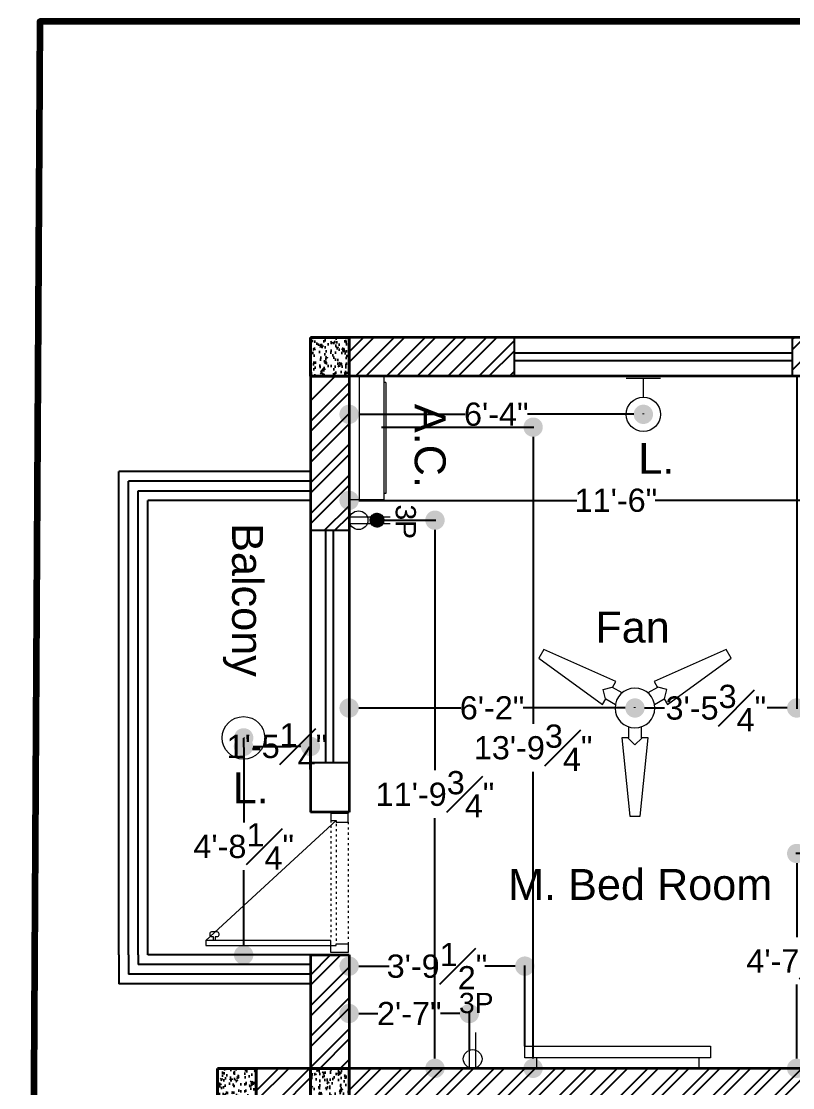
# Model space of a CAD drawing. Header units: inches. Extents: x 4161 to 8381, y 472 to 1500.
# Drawn here: x 7683.2 to 7882.6, y 1224.2 to 1500 of the extents above; entities that cross this region are included whole.
import ezdxf

# ---------------------------------------------------------------- set-up
doc = ezdxf.new("R2010")
doc.units = ezdxf.units.IN
doc.header["$MEASUREMENT"] = 0
doc.linetypes.add('ACAD_ISO03W100', pattern=[30, 12, -18])
doc.layers.get('0').update_dxf_attribs({"lineweight": 35})
for name, color, linetype, lineweight in [('0.Columns', 1, 'Continuous', 35), ('1.Wall', 7, 'Continuous', 35), ('Box', 7, 'Continuous', 15), ('Doors & Furni', 20, 'Continuous', 5), ('E_Elements', 7, 'Continuous', 15), ('E_FITTINGS', 7, 'Continuous', 15)]:
    doc.layers.add(name, color=color, linetype=linetype, lineweight=lineweight)
for name, color, linetype in [('3.Windows', 130, 'Continuous'), ('4.Hatch', 14, 'Continuous'), ('5.Texts', 50, 'Continuous'), ('7.Dimention', 8, 'Continuous'), ('8.Balcony', 90, 'Continuous'), ('Electrical Components', 170, 'Continuous'), ('rod', 252, 'Continuous'), ('wood', 20, 'Continuous')]:
    doc.layers.add(name, color=color, linetype=linetype)
doc.styles.get("Standard").update_dxf_attribs({"font": 'arial.ttf'})
doc.dimstyles.get("Standard").update_dxf_attribs({"dimtxt": 6, "dimasz": 5, "dimexe": 0.18, "dimexo": 0.0625, "dimgap": 0.09, "dimtad": 0, "dimtih": 1, "dimtoh": 1, "dimzin": 0, "dimdsep": 46, "dimlunit": 4, "dimtxsty": 'Standard', "dimblk": 'DOT', "dimcen": 0.09, "dimadec": 0, "dimazin": 0, "dimtfac": 1, "dimtofl": 0, "dimtmove": 0, "dimatfit": 3, "dimfxl": 1, "dimfrac": 1, "dimtolj": 1, "dimtzin": 0, "dimarcsym": 0})

# ---------------------------------------------------------------- blocks, each defined once
blk = doc.blocks.new('window6')
at = {"layer": '3.Windows', "color": 141, "true_color": 0xadddf7}
for p, q in [((4180.67, 1736.78), (4108.67, 1736.78)), ((4180.67, 1734.78), (4108.67, 1734.78))]:
    blk.add_line(p, q, dxfattribs=at)
at = {"layer": '3.Windows'}
blk.add_lwpolyline([(4180.67, 1740.78), (4108.67, 1740.78), (4108.67, 1730.78), (4180.67, 1730.78)], close=True, dxfattribs=at)
blk = doc.blocks.new('Dd2')
at = {"layer": 'rod', "lineweight": 13}
blk.add_lwpolyline([(-36.5, 41), (-2, 3.5)], dxfattribs=at)
blk.add_lwpolyline([(-36.5, 38.75), (-35.5, 38.75), (-35.5, 39.25, -0.414214), (-35, 39.75), (-34.5, 39.75, -0.414214), (-34, 39.25), (-34, 37.75, -0.414214), (-34.5, 37.25), (-35, 37.25, -0.414214), (-35.5, 37.75), (-35.5, 38.25), (-36.5, 38.25)], format="xyb", dxfattribs=at)
at = {"layer": 'rod', "linetype": 'ACAD_ISO03W100', "lineweight": 13, "ltscale": 0.05}
for points in [[(-3, 3.5), (-37.5, 3.5)], [(-2, 5), (-36.5, 5)], [(-2.5, 0), (-37.5, 0)]]:
    blk.add_lwpolyline(points, dxfattribs=at)
at = {"layer": 'wood', "lineweight": 13}
for points in [[(-36.5, 41), (-38, 41), (-38, 5), (-36.5, 5)], [(-40, 0), (-40, 5), (-38, 5), (-38, 3.5), (-37.5, 3.5), (-37.5, 0)], [(0, 0), (0, 5), (-2, 5), (-2, 3.5), (-2.5, 3.5), (-2.5, 0)]]:
    blk.add_lwpolyline(points, close=True, dxfattribs=at)
blk = doc.blocks.new('Hatch')
at = {"layer": '4.Hatch', "color": 244, "linetype": 'Continuous', "true_color": 0x991b1e}
for p, q in [((3054.72, 1312.58), (3058.45, 1316.31)), ((3054.72, 1309.93), (3061.1, 1316.31)), ((3056.4, 1306.31), (3066.4, 1316.31)), ((3059.05, 1306.31), (3069.05, 1316.31)), ((3064.36, 1306.31), (3074.36, 1316.31)), ((3067.01, 1306.31), (3077.01, 1316.31)), ((3072.31, 1306.31), (3082.31, 1316.31)), ((3074.96, 1306.31), (3084.96, 1316.31)), ((3080.27, 1306.31), (3090.27, 1316.31)), ((3082.92, 1306.31), (3092.92, 1316.31)), ((3088.22, 1306.31), (3097.38, 1315.47)), ((3090.87, 1306.31), (3097.38, 1312.82)), ((3096.18, 1306.31), (3097.38, 1307.52)), ((3044.72, 1299.93), (3051.1, 1306.31)), ((3044.72, 1294.63), (3054.72, 1304.63)), ((3044.72, 1291.98), (3054.72, 1301.98)), ((3044.72, 1286.67), (3054.72, 1296.67)), ((3044.72, 1284.02), (3054.72, 1294.02)), ((3044.72, 1278.72), (3054.72, 1288.72)), ((3044.72, 1276.07), (3054.72, 1286.07)), ((3044.72, 1270.76), (3054.72, 1280.76)), ((3044.72, 1268.11), (3054.72, 1278.11)), ((3048.3, 1266.39), (3054.72, 1272.81)), ((3050.95, 1266.39), (3054.72, 1270.16)), ((3044.72, 1151.44), (3049.92, 1156.64)), ((3044.72, 1148.79), (3052.57, 1156.64)), ((3044.72, 1143.48), (3054.72, 1153.48)), ((3044.72, 1140.83), (3054.72, 1150.83)), ((3044.72, 1135.53), (3054.72, 1145.53)), ((3044.72, 1132.88), (3054.72, 1142.88)), ((3044.72, 1127.57), (3054.72, 1137.57)), ((3047.11, 1127.31), (3054.72, 1134.92)), ((3052.41, 1127.31), (3054.72, 1129.62)), ((3030.72, 1121.53), (3036.5, 1127.31)), ((3030.72, 1118.88), (3039.15, 1127.31)), ((3034.46, 1117.31), (3044.46, 1127.31)), ((3054.72, 1121.66), (3060.37, 1127.31)), ((3054.72, 1119.01), (3063.02, 1127.31)), ((3058.32, 1117.31), (3068.32, 1127.31)), ((3060.97, 1117.31), (3070.97, 1127.31)), ((3066.28, 1117.31), (3076.28, 1127.31)), ((3068.93, 1117.31), (3078.93, 1127.31)), ((3074.23, 1117.31), (3084.23, 1127.31)), ((3076.88, 1117.31), (3086.88, 1127.31)), ((3082.19, 1117.31), (3092.19, 1127.31)), ((3084.84, 1117.31), (3094.84, 1127.31)), ((3090.14, 1117.31), (3100.14, 1127.31)), ((3092.79, 1117.31), (3102.79, 1127.31)), ((3098.1, 1117.31), (3108.1, 1127.31)), ((3100.75, 1117.31), (3110.75, 1127.31)), ((3106.05, 1117.31), (3116.05, 1127.31)), ((3108.7, 1117.31), (3118.7, 1127.31)), ((3114.01, 1117.31), (3124.01, 1127.31)), ((3116.66, 1117.31), (3126.66, 1127.31)), ((3121.96, 1117.31), (3131.96, 1127.31)), ((3124.61, 1117.31), (3134.61, 1127.31)), ((3129.92, 1117.31), (3139.92, 1127.31)), ((3132.57, 1117.31), (3142.57, 1127.31)), ((3137.87, 1117.31), (3147.87, 1127.31)), ((3140.52, 1117.31), (3150.52, 1127.31)), ((3145.83, 1117.31), (3155.83, 1127.31)), ((3148.48, 1117.31), (3158.48, 1127.31)), ((3153.78, 1117.31), (3163.78, 1127.31)), ((3156.43, 1117.31), (3166.43, 1127.31)), ((3161.74, 1117.31), (3171.74, 1127.31)), ((3164.39, 1117.31), (3174.39, 1127.31)), ((3169.69, 1117.31), (3179.69, 1127.31)), ((3172.34, 1117.31), (3182.34, 1127.31)), ((3177.65, 1117.31), (3187.65, 1127.31)), ((3180.3, 1117.31), (3190.3, 1127.31)), ((3185.6, 1117.31), (3195.6, 1127.31)), ((3188.25, 1117.31), (3198.25, 1127.31)), ((3193.56, 1117.31), (3203.56, 1127.31)), ((3196.21, 1117.31), (3205.72, 1126.82)), ((3037.11, 1117.31), (3044.72, 1124.92)), ((3201.51, 1117.31), (3205.72, 1121.52)), ((3042.41, 1117.31), (3044.72, 1119.62)), ((3204.16, 1117.31), (3205.72, 1118.87)), ((3209.72, 1114.91), (3212.12, 1117.31)), ((3209.72, 1109.61), (3215.72, 1115.61)), ((3209.72, 1106.96), (3215.72, 1112.96)), ((3209.72, 1101.66), (3215.72, 1107.66)), ((3209.72, 1099), (3215.72, 1105)), ((3209.72, 1093.7), (3215.72, 1099.7)), ((3209.72, 1091.05), (3215.72, 1097.05)), ((3213.79, 1089.81), (3215.72, 1091.75))]:
    blk.add_line(p, q, dxfattribs=at)
blk = doc.blocks.new('AC')
at = {"layer": 'E_Elements'}
for p, q in [((5828.29, 1009.63), (5856.95, 1009.63)), ((5828.29, 1009.63), (5828.29, 1009.16)), ((5856.95, 1009.63), (5856.95, 1009.16)), ((5826.63, 1009.16), (5858.63, 1009.16)), ((5826.63, 1000.16), (5826.63, 1009.16)), ((5858.63, 1009.16), (5858.63, 1009.16)), ((5858.63, 1009.16), (5858.63, 1000.16)), ((5826.63, 1002.72), (5858.63, 1002.72)), ((5858.63, 1000.16), (5826.63, 1000.16))]:
    blk.add_line(p, q, dxfattribs=at)
blk = doc.blocks.new('FAN')
at = {"layer": 'E_Elements'}
for p, q in [((-23.57, 15.12), (-24.88, 12.85)), ((-4.97, 6.83), (-23.57, 15.12)), ((23.57, 15.12), (4.97, 6.83)), ((24.88, 12.85), (23.57, 15.12)), ((-24.88, 12.85), (-8.39, 0.89)), ((8.39, 0.89), (24.88, 12.85)), ((-5.82, 5.34), (-4.97, 6.83)), ((4.97, 6.83), (5.82, 5.34)), ((-8.26, 4.77), (-5.89, 5.4)), ((-7.62, 2.4), (-8.26, 4.77)), ((-3.34, 3.91), (-5.82, 5.34)), ((5.82, 5.34), (3.34, 3.91)), ((8.26, 4.77), (5.89, 5.4)), ((7.62, 2.4), (8.26, 4.77)), ((-8.39, 0.89), (-7.54, 2.37)), ((-7.54, 2.37), (-5.06, 0.94)), ((5.06, 0.94), (7.54, 2.37)), ((7.54, 2.37), (8.39, 0.89)), ((-1.71, -4.85), (-1.71, -7.71)), ((1.71, -7.71), (1.71, -4.85)), ((-3.43, -7.71), (-1.31, -27.97)), ((-1.71, -7.71), (-3.43, -7.71)), ((-1.73, -7.8), (0, -9.53)), ((0, -9.53), (1.73, -7.8)), ((1.31, -27.97), (3.43, -7.71)), ((3.43, -7.71), (1.71, -7.71)), ((-1.31, -27.97), (1.31, -27.97))]:
    blk.add_line(p, q, dxfattribs=at)
for start, end in [(360, 180), (180, 0)]:
    blk.add_arc((0, 0), 5.14, start, end, dxfattribs=at)
blk = doc.blocks.new('O')
at = {"layer": 'E_Elements', "ltscale": 4}
for p, q in [((9523.61, 2111.57), (9520.91, 2111.57)), ((9523.61, 2069.68), (9520.91, 2069.68))]:
    blk.add_line(p, q, dxfattribs=at)
at = {"layer": 'E_Elements', "ltscale": 0.01}
blk.add_lwpolyline([(9526.61, 2066.63), (9526.61, 2114.63), (9523.61, 2114.63), (9523.61, 2066.63)], close=True, dxfattribs=at)
blk = doc.blocks.new('A$C482B25E6')
at = {"layer": 'E_FITTINGS'}
for p, q in [((0, 0), (0, 7.1)), ((3.9, 3.55), (0, 3.55))]:
    blk.add_line(p, q, dxfattribs=at)
blk.add_circle((7.45, 3.55), 3.55, dxfattribs=at)
blk = doc.blocks.new('Column2.0')
at = {"layer": '0.Columns', "true_color": 0x991b1e}
h = blk.add_hatch(dxfattribs=at)
h.set_pattern_fill('AR-CONC', color=244, scale=0.54)
h.set_pattern_definition([(50, (868.9964, 332.3348), (3.873205, -0.3388615), [0.405, -4.455]), (355, (868.9964, 332.335), (-0.7492572, 4.0618375), [0.324, -3.564]), (100.45144, (869.319, 332.3066), (3.1239478, 3.722976), [0.344197, -3.7861674]), (46.1842, (868.9964, 333.415), (5.763103, -0.893804), [0.6075, -6.6825]), (96.63564, (869.4767, 333.3403), (5.0471745, 5.2602404), [0.516296, -5.679254]), (351.18416, (868.9964, 333.415), (5.0471745, 5.26024), [0.486, -5.346]), (21, (869.5364, 333.1448), (3.223298, -2.174142), [0.405, -4.455]), (326, (869.5364, 333.145), (1.3139028, 3.9158102), [0.324, -3.564]), (71.45144, (869.805, 332.9636), (4.537201, 1.7416682), [0.344197, -3.7861674]), (37.5, (868.9964, 332.3348), (0.0656632, 1.7976268), [0, -3.5208, 0, -3.618, 0, -3.5775]), (7.5, (868.9964, 332.3348), (1.4205755, 2.1298232), [0, -2.0628, 0, -3.4398, 0, -1.3635]), (327.5, (867.7922, 332.3348), (2.88264116, -0.1217963), [0, -1.35, 0, -4.212, 0, -5.589]), (317.5, (867.2522, 332.3348), (3.1492053, 0.5405669), [0, -1.755, 0, -2.7972, 0, -3.969])])
h.paths.add_polyline_path([(4674.88, 1327.63), (4674.88, 1337.63), (4664.88, 1337.63), (4664.88, 1327.63)])
at = {"layer": '0.Columns', "linetype": 'ACAD_ISO03W100', "lineweight": 40}
for p, q in [((4674.88, 1337.63), (4664.88, 1337.63)), ((4664.88, 1337.63), (4664.88, 1327.63)), ((4674.88, 1327.63), (4674.88, 1337.63)), ((4664.88, 1327.63), (4674.88, 1327.63))]:
    blk.add_line(p, q, dxfattribs=at)
blk = doc.blocks.new('1111111111111111')
at = {"layer": 'E_FITTINGS', "ltscale": 3}
for p, q in [((8001.12, 2853.82), (8010.23, 2853.82)), ((8001.12, 2852.1), (8010.23, 2852.1))]:
    blk.add_line(p, q, dxfattribs=at)
blk.add_circle((8003.38, 2852.96), 2.42, dxfattribs=at)
blk = doc.blocks.new('11111111111111111111')
at = {"layer": 'E_FITTINGS', "ltscale": 0.01}
for p, q in [((8001.12, 2842.19), (8011.51, 2842.19)), ((8001.12, 2840.46), (8011.51, 2840.46))]:
    blk.add_line(p, q, dxfattribs=at)
at = {"layer": 'E_FITTINGS'}
for p, q in [((8006.34, 2841.22), (8007.31, 2842.19)), ((8006.34, 2841.33), (8007.2, 2842.19)), ((8006.35, 2841.12), (8007.42, 2842.19)), ((8006.35, 2841.44), (8007.09, 2842.19)), ((8006.36, 2841.56), (8006.98, 2842.19)), ((8006.37, 2841.02), (8007.53, 2842.19)), ((8006.38, 2840.93), (8007.64, 2842.19)), ((8006.38, 2841.7), (8006.87, 2842.19)), ((8006.41, 2840.84), (8007.75, 2842.19)), ((8006.42, 2841.85), (8006.76, 2842.19)), ((8006.43, 2840.76), (8007.86, 2842.19)), ((8006.46, 2840.67), (8007.97, 2842.19)), ((8006.48, 2842.02), (8006.65, 2842.19)), ((8006.49, 2840.6), (8008.08, 2842.19)), ((8006.53, 2840.52), (8008.19, 2842.19)), ((8006.58, 2840.46), (8008.3, 2842.19)), ((8006.6, 2842.25), (8007.21, 2842.86)), ((8006.65, 2842.19), (8007.44, 2842.98)), ((8006.69, 2840.46), (8008.42, 2842.19)), ((8006.76, 2842.19), (8007.61, 2843.04)), ((8006.8, 2840.46), (8008.53, 2842.19)), ((8006.87, 2842.19), (8007.76, 2843.08)), ((8006.91, 2840.46), (8008.64, 2842.19)), ((8006.98, 2842.19), (8007.9, 2843.1)), ((8007.02, 2840.46), (8008.75, 2842.19)), ((8007.09, 2842.19), (8008.02, 2843.11)), ((8007.13, 2840.46), (8008.86, 2842.19)), ((8007.2, 2842.19), (8008.13, 2843.12)), ((8007.24, 2840.46), (8008.97, 2842.19)), ((8007.31, 2842.19), (8008.24, 2843.12)), ((8007.35, 2840.46), (8009.08, 2842.19)), ((8007.42, 2842.19), (8008.34, 2843.11)), ((8007.46, 2840.46), (8009.19, 2842.19)), ((8007.53, 2842.19), (8008.44, 2843.09)), ((8007.57, 2840.46), (8009.3, 2842.19)), ((8007.64, 2842.19), (8008.53, 2843.07)), ((8007.68, 2840.46), (8009.41, 2842.19)), ((8007.75, 2842.19), (8008.62, 2843.05)), ((8007.79, 2840.46), (8009.52, 2842.19)), ((8007.86, 2842.19), (8008.7, 2843.03)), ((8007.9, 2840.46), (8009.63, 2842.19)), ((8007.97, 2842.19), (8008.79, 2843)), ((8008.01, 2840.46), (8009.72, 2842.17)), ((8008.08, 2842.19), (8008.86, 2842.97)), ((8008.12, 2840.46), (8009.76, 2842.09)), ((8008.19, 2842.19), (8008.94, 2842.93)), ((8008.23, 2840.46), (8009.79, 2842.02)), ((8008.3, 2842.19), (8009.01, 2842.89)), ((8008.34, 2840.46), (8009.83, 2841.94)), ((8008.42, 2842.19), (8009.08, 2842.85)), ((8008.46, 2840.46), (8009.85, 2841.86)), ((8008.53, 2842.19), (8009.15, 2842.81)), ((8008.57, 2840.46), (8009.88, 2841.77)), ((8008.64, 2842.19), (8009.21, 2842.76)), ((8008.68, 2840.46), (8009.9, 2841.68)), ((8008.75, 2842.19), (8009.27, 2842.71)), ((8008.79, 2840.46), (8009.92, 2841.59)), ((8008.86, 2842.19), (8009.33, 2842.66)), ((8008.9, 2840.46), (8009.93, 2841.49)), ((8008.97, 2842.19), (8009.39, 2842.61)), ((8009.01, 2840.46), (8009.93, 2841.38)), ((8009.08, 2842.19), (8009.45, 2842.55)), ((8009.12, 2840.46), (8009.93, 2841.27)), ((8009.19, 2842.19), (8009.5, 2842.5)), ((8009.23, 2840.46), (8009.93, 2841.16)), ((8009.3, 2842.19), (8009.55, 2842.43)), ((8009.34, 2840.46), (8009.91, 2841.03)), ((8009.41, 2842.19), (8009.6, 2842.37)), ((8009.45, 2840.46), (8009.88, 2840.89)), ((8009.52, 2842.19), (8009.64, 2842.31)), ((8009.56, 2840.46), (8009.84, 2840.73)), ((8009.63, 2842.19), (8009.68, 2842.24)), ((8006.57, 2840.45), (8006.58, 2840.46)), ((8006.61, 2840.38), (8006.69, 2840.46)), ((8006.65, 2840.31), (8006.8, 2840.46)), ((8006.7, 2840.25), (8006.91, 2840.46)), ((8006.75, 2840.19), (8007.02, 2840.46)), ((8006.8, 2840.13), (8007.13, 2840.46)), ((8006.85, 2840.07), (8007.24, 2840.46)), ((8006.91, 2840.01), (8007.35, 2840.46)), ((8006.96, 2839.96), (8007.46, 2840.46)), ((8007.02, 2839.91), (8007.57, 2840.46)), ((8007.09, 2839.86), (8007.68, 2840.46)), ((8007.15, 2839.82), (8007.79, 2840.46)), ((8007.22, 2839.78), (8007.9, 2840.46)), ((8007.29, 2839.74), (8008.01, 2840.46)), ((8007.37, 2839.7), (8008.12, 2840.46)), ((8007.44, 2839.67), (8008.23, 2840.46)), ((8007.52, 2839.63), (8008.34, 2840.46)), ((8007.6, 2839.61), (8008.46, 2840.46)), ((8007.69, 2839.58), (8008.57, 2840.46)), ((8007.78, 2839.56), (8008.68, 2840.46)), ((8007.87, 2839.54), (8008.79, 2840.46)), ((8007.97, 2839.53), (8008.9, 2840.46)), ((8008.08, 2839.53), (8009.01, 2840.46)), ((8008.19, 2839.53), (8009.12, 2840.46)), ((8008.3, 2839.53), (8009.23, 2840.46)), ((8008.43, 2839.55), (8009.34, 2840.46)), ((8008.57, 2839.58), (8009.45, 2840.46)), ((8008.73, 2839.62), (8009.56, 2840.46)), ((8008.91, 2839.7), (8009.67, 2840.46)), ((8009.18, 2839.86), (8009.6, 2840.28)), ((8009.67, 2840.46), (8009.76, 2840.55))]:
    blk.add_line(p, q, dxfattribs=at)
at = {"layer": 'E_FITTINGS', "ltscale": 0.01}
blk.add_circle((8003.38, 2841.32), 2.42, dxfattribs=at)
at = {"layer": 'E_FITTINGS'}
blk.add_circle((8008.14, 2841.32), 1.8, dxfattribs=at)
blk = doc.blocks.new('_Dot')
at = {"color": 0, "linetype": 'ByBlock', "lineweight": -2}
blk.add_line((-0.5, 0), (-1, 0), dxfattribs=at)
at = {"color": 0, "linetype": 'ByBlock', "lineweight": 60, "const_width": 0.5}
blk.add_lwpolyline([(-0.25, 0, 1), (0.25, 0, 1)], format="xyb", close=True, dxfattribs=at)
blk = doc.blocks.new('*D203')
at = {"layer": '7.Dimention', "color": 0, "lineweight": -2, "transparency": 16777216}
for p, q in [((7767.97, 1239.51), (7767.97, 1243.54)), ((7772.97, 1243.36), (7775.39, 1243.36)), ((7794.05, 1243.36), (7791.62, 1243.36)), ((7799.05, 1233.93), (7799.05, 1243.54))]:
    blk.add_line(p, q, dxfattribs=at)
at = {"layer": 'Defpoints', "color": 0, "transparency": 16777216}
for p in [(7799.05, 1243.36), (7767.97, 1239.45), (7799.05, 1233.87)]:
    blk.add_point(p, dxfattribs=at)
at = {"layer": '7.Dimention', "color": 0, "lineweight": -2, "transparency": 16777216, "xscale": 5, "yscale": 5, "zscale": 5, "rotation": 180}
blk.add_blockref('_Dot', (7767.97, 1243.36), dxfattribs=at)
at = {"layer": '7.Dimention', "color": 0, "lineweight": -2, "transparency": 16777216, "xscale": 5, "yscale": 5, "zscale": 5}
blk.add_blockref('_Dot', (7799.05, 1243.36), dxfattribs=at)
at = {"layer": '7.Dimention', "color": 0, "transparency": 16777216, "insert": (7783.51, 1243.36), "char_height": 6, "attachment_point": 5}
blk.add_mtext('\\A1;2\'-7"', dxfattribs=at)
blk = doc.blocks.new('*D204')
at = {"layer": '7.Dimention', "color": 0, "lineweight": -2, "transparency": 16777216}
for p, q in [((7767.97, 1236.86), (7767.97, 1255.8)), ((7772.97, 1255.62), (7778.33, 1255.62)), ((7808.4, 1255.62), (7803.04, 1255.62)), ((7813.4, 1234.95), (7813.4, 1255.8))]:
    blk.add_line(p, q, dxfattribs=at)
at = {"layer": 'Defpoints', "color": 0, "transparency": 16777216}
for p in [(7813.4, 1255.62), (7767.97, 1236.79), (7813.4, 1234.89)]:
    blk.add_point(p, dxfattribs=at)
at = {"layer": '7.Dimention', "color": 0, "lineweight": -2, "transparency": 16777216, "xscale": 5, "yscale": 5, "zscale": 5, "rotation": 180}
blk.add_blockref('_Dot', (7767.97, 1255.62), dxfattribs=at)
at = {"layer": '7.Dimention', "color": 0, "lineweight": -2, "transparency": 16777216, "xscale": 5, "yscale": 5, "zscale": 5}
blk.add_blockref('_Dot', (7813.4, 1255.62), dxfattribs=at)
at = {"layer": '7.Dimention', "color": 0, "transparency": 16777216, "insert": (7790.68, 1255.62), "char_height": 6, "attachment_point": 5}
blk.add_mtext('\\A1;3\'-9{\\H1x;\\S1#2;}"', dxfattribs=at)
blk = doc.blocks.new('*D205')
at = {"layer": '7.Dimention', "color": 0, "lineweight": -2, "transparency": 16777216}
for p, q in [((7883.68, 1408.12), (7883.68, 1322.2)), ((7841.87, 1322.44), (7841.87, 1322.56)), ((7846.87, 1322.38), (7849.47, 1322.38)), ((7878.68, 1322.38), (7876.08, 1322.38))]:
    blk.add_line(p, q, dxfattribs=at)
at = {"layer": 'Defpoints', "color": 0, "transparency": 16777216}
for p in [(7883.68, 1408.19), (7841.87, 1322.38), (7841.87, 1322.38)]:
    blk.add_point(p, dxfattribs=at)
at = {"layer": '7.Dimention', "color": 0, "lineweight": -2, "transparency": 16777216, "xscale": 5, "yscale": 5, "zscale": 5, "rotation": 180}
blk.add_blockref('_Dot', (7841.87, 1322.38), dxfattribs=at)
at = {"layer": '7.Dimention', "color": 0, "lineweight": -2, "transparency": 16777216, "xscale": 5, "yscale": 5, "zscale": 5}
blk.add_blockref('_Dot', (7883.68, 1322.38), dxfattribs=at)
at = {"layer": '7.Dimention', "color": 0, "transparency": 16777216, "insert": (7862.78, 1322.38), "char_height": 6, "attachment_point": 5}
blk.add_mtext('\\A1;3\'-5{\\H1x;\\S3#4;}"', dxfattribs=at)
blk = doc.blocks.new('*D206')
at = {"layer": '7.Dimention', "color": 0, "lineweight": -2, "transparency": 16777216}
for p, q in [((7767.97, 1308.33), (7767.97, 1322.56)), ((7772.97, 1322.38), (7796.84, 1322.38)), ((7836.87, 1322.38), (7813, 1322.38)), ((7841.87, 1322.44), (7841.87, 1322.56))]:
    blk.add_line(p, q, dxfattribs=at)
at = {"layer": 'Defpoints', "color": 0, "transparency": 16777216}
for p in [(7841.87, 1322.38), (7841.87, 1322.38), (7767.97, 1308.26)]:
    blk.add_point(p, dxfattribs=at)
at = {"layer": '7.Dimention', "color": 0, "lineweight": -2, "transparency": 16777216, "xscale": 5, "yscale": 5, "zscale": 5, "rotation": 180}
blk.add_blockref('_Dot', (7767.97, 1322.38), dxfattribs=at)
at = {"layer": '7.Dimention', "color": 0, "lineweight": -2, "transparency": 16777216, "xscale": 5, "yscale": 5, "zscale": 5}
blk.add_blockref('_Dot', (7841.87, 1322.38), dxfattribs=at)
at = {"layer": '7.Dimention', "color": 0, "transparency": 16777216, "insert": (7804.92, 1322.38), "char_height": 6, "attachment_point": 5}
blk.add_mtext('\\A1;6\'-2"', dxfattribs=at)
blk = doc.blocks.new('*D207')
at = {"layer": '7.Dimention', "color": 0, "lineweight": -2, "transparency": 16777216}
for p, q in [((7767.97, 1395.96), (7767.97, 1398.51)), ((7772.97, 1398.33), (7797.93, 1398.33)), ((7839.04, 1398.33), (7814.09, 1398.33)), ((7844.04, 1398.39), (7844.04, 1398.51))]:
    blk.add_line(p, q, dxfattribs=at)
at = {"layer": 'Defpoints', "color": 0, "transparency": 16777216}
for p in [(7844.04, 1398.33), (7844.04, 1398.33), (7767.97, 1395.89)]:
    blk.add_point(p, dxfattribs=at)
at = {"layer": '7.Dimention', "color": 0, "lineweight": -2, "transparency": 16777216, "xscale": 5, "yscale": 5, "zscale": 5, "rotation": 180}
blk.add_blockref('_Dot', (7767.97, 1398.33), dxfattribs=at)
at = {"layer": '7.Dimention', "color": 0, "lineweight": -2, "transparency": 16777216, "xscale": 5, "yscale": 5, "zscale": 5}
blk.add_blockref('_Dot', (7844.04, 1398.33), dxfattribs=at)
at = {"layer": '7.Dimention', "color": 0, "transparency": 16777216, "insert": (7806.01, 1398.33), "char_height": 6, "attachment_point": 5}
blk.add_mtext('\\A1;6\'-4"', dxfattribs=at)
blk = doc.blocks.new('*D208')
at = {"layer": '7.Dimention', "color": 0, "lineweight": -2, "transparency": 16777216}
for p, q in [((7775.24, 1370.95), (7790.35, 1370.95)), ((7790.17, 1365.95), (7790.17, 1306.28)), ((7790.17, 1234.19), (7790.17, 1293.86)), ((7773.68, 1229.19), (7790.35, 1229.19))]:
    blk.add_line(p, q, dxfattribs=at)
at = {"layer": 'Defpoints', "color": 0, "transparency": 16777216}
for p in [(7775.18, 1370.95), (7790.17, 1370.95), (7773.62, 1229.19)]:
    blk.add_point(p, dxfattribs=at)
at = {"layer": '7.Dimention', "color": 0, "lineweight": -2, "transparency": 16777216, "xscale": 5, "yscale": 5, "zscale": 5}
for p, rotation in [((7790.17, 1370.95), 90), ((7790.17, 1229.19), 270)]:
    blk.add_blockref('_Dot', p, dxfattribs=dict(at, rotation=rotation))
at = {"layer": '7.Dimention', "color": 0, "transparency": 16777216, "insert": (7790.17, 1300.07), "char_height": 6, "attachment_point": 5}
blk.add_mtext('\\A1;11\'-9{\\H1x;\\S3#4;}"', dxfattribs=at)
blk = doc.blocks.new('*D164')
at = {"layer": '7.Dimention', "color": 0, "lineweight": -2, "transparency": 16777216}
for p, q in [((7776.34, 1395.01), (7815.72, 1395.01)), ((7815.54, 1390.01), (7815.54, 1318.31)), ((7815.54, 1234.19), (7815.54, 1305.89)), ((7776.34, 1229.19), (7815.72, 1229.19))]:
    blk.add_line(p, q, dxfattribs=at)
at = {"layer": 'Defpoints', "color": 0, "transparency": 16777216}
for p in [(7776.27, 1395.01), (7815.54, 1395.01), (7776.27, 1229.19)]:
    blk.add_point(p, dxfattribs=at)
at = {"layer": '7.Dimention', "color": 0, "lineweight": -2, "transparency": 16777216, "xscale": 5, "yscale": 5, "zscale": 5}
for p, rotation in [((7815.54, 1395.01), 90), ((7815.54, 1229.19), 270)]:
    blk.add_blockref('_Dot', p, dxfattribs=dict(at, rotation=rotation))
at = {"layer": '7.Dimention', "color": 0, "transparency": 16777216, "insert": (7815.54, 1312.1), "char_height": 6, "attachment_point": 5}
blk.add_mtext('\\A1;13\'-9{\\H1x;\\S3#4;}"', dxfattribs=at)
blk = doc.blocks.new('*D165')
at = {"layer": '7.Dimention', "color": 0, "lineweight": -2, "transparency": 16777216}
for p, q in [((7767.97, 1408.12), (7767.97, 1375.89)), ((7905.9, 1405.8), (7905.9, 1375.89)), ((7772.97, 1376.07), (7826.83, 1376.07)), ((7900.9, 1376.07), (7847.05, 1376.07))]:
    blk.add_line(p, q, dxfattribs=at)
at = {"layer": 'Defpoints', "color": 0, "transparency": 16777216}
for p in [(7767.97, 1408.19), (7905.9, 1405.86), (7905.9, 1376.07)]:
    blk.add_point(p, dxfattribs=at)
at = {"layer": '7.Dimention', "color": 0, "lineweight": -2, "transparency": 16777216, "xscale": 5, "yscale": 5, "zscale": 5, "rotation": 180}
blk.add_blockref('_Dot', (7767.97, 1376.07), dxfattribs=at)
at = {"layer": '7.Dimention', "color": 0, "lineweight": -2, "transparency": 16777216, "xscale": 5, "yscale": 5, "zscale": 5}
blk.add_blockref('_Dot', (7905.9, 1376.07), dxfattribs=at)
at = {"layer": '7.Dimention', "color": 0, "transparency": 16777216, "insert": (7836.94, 1376.07), "char_height": 6, "attachment_point": 5}
blk.add_mtext('\\A1;11\'-6"', dxfattribs=at)
blk = doc.blocks.new('*D167')
at = {"layer": '7.Dimention', "color": 0, "lineweight": -2, "transparency": 16777216}
for p, q in [((7911.45, 1284.75), (7883.5, 1284.75)), ((7883.68, 1279.75), (7883.68, 1263.08)), ((7883.68, 1234.19), (7883.68, 1250.85)), ((7911.45, 1229.19), (7883.5, 1229.19))]:
    blk.add_line(p, q, dxfattribs=at)
at = {"layer": 'Defpoints', "color": 0, "transparency": 16777216}
for p in [(7883.68, 1284.75), (7911.51, 1284.75), (7911.51, 1229.19)]:
    blk.add_point(p, dxfattribs=at)
at = {"layer": '7.Dimention', "color": 0, "lineweight": -2, "transparency": 16777216, "xscale": 5, "yscale": 5, "zscale": 5}
for p, rotation in [((7883.68, 1284.75), 90), ((7883.68, 1229.19), 270)]:
    blk.add_blockref('_Dot', p, dxfattribs=dict(at, rotation=rotation))
at = {"layer": '7.Dimention', "color": 0, "transparency": 16777216, "insert": (7883.68, 1256.97), "char_height": 6, "attachment_point": 5}
blk.add_mtext('\\A1;4\'-7{\\H1x;\\S1#2;}"', dxfattribs=at)
blk = doc.blocks.new('*D179')
at = {"layer": '7.Dimention', "color": 0, "lineweight": -2, "transparency": 16777216}
for p, q in [((7740.65, 1314.59), (7740.65, 1312.26)), ((7745.65, 1312.44), (7752.97, 1312.44)), ((7757.97, 1308.33), (7757.97, 1312.62))]:
    blk.add_line(p, q, dxfattribs=at)
at = {"layer": 'Defpoints', "color": 0, "transparency": 16777216}
for p in [(7740.65, 1314.66), (7757.97, 1312.44), (7757.97, 1308.26)]:
    blk.add_point(p, dxfattribs=at)
at = {"layer": '7.Dimention', "color": 0, "lineweight": -2, "transparency": 16777216, "xscale": 5, "yscale": 5, "zscale": 5, "rotation": 180}
blk.add_blockref('_Dot', (7740.65, 1312.44), dxfattribs=at)
at = {"layer": '7.Dimention', "color": 0, "lineweight": -2, "transparency": 16777216, "xscale": 5, "yscale": 5, "zscale": 5}
blk.add_blockref('_Dot', (7757.97, 1312.44), dxfattribs=at)
at = {"layer": '7.Dimention', "color": 0, "transparency": 16777216, "insert": (7749.31, 1312.44), "char_height": 6, "attachment_point": 5}
blk.add_mtext('\\A1;1\'-5{\\H1x;\\S1#4;}"', dxfattribs=at)
blk = doc.blocks.new('*D180')
at = {"layer": '7.Dimention', "color": 0, "lineweight": -2, "transparency": 16777216}
for p, q in [((7740.72, 1314.66), (7740.89, 1314.66)), ((7740.71, 1309.66), (7740.71, 1292.74)), ((7740.71, 1263.51), (7740.71, 1280.43)), ((7740.64, 1258.51), (7740.53, 1258.51))]:
    blk.add_line(p, q, dxfattribs=at)
at = {"layer": 'Defpoints', "color": 0, "transparency": 16777216}
for p in [(7740.65, 1314.66), (7740.71, 1258.51), (7740.71, 1258.51)]:
    blk.add_point(p, dxfattribs=at)
at = {"layer": '7.Dimention', "color": 0, "lineweight": -2, "transparency": 16777216, "xscale": 5, "yscale": 5, "zscale": 5}
for p, rotation in [((7740.71, 1314.66), 90), ((7740.71, 1258.51), 270)]:
    blk.add_blockref('_Dot', p, dxfattribs=dict(at, rotation=rotation))
at = {"layer": '7.Dimention', "color": 0, "transparency": 16777216, "insert": (7740.71, 1286.58), "char_height": 6, "attachment_point": 5}
blk.add_mtext('\\A1;4\'-8{\\H1x;\\S1#4;}"', dxfattribs=at)
blk = doc.blocks.new('Title Box 2.0')
at = {"lineweight": 100, "ltscale": 0.5}
blk.add_lwpolyline([(4996.97, 684.44), (5689.78, 684.44), (5694.53, 1520.13), (5001.72, 1520.13), (4996.97, 684.44)], dxfattribs=at)

msp = doc.modelspace()

# ---------------------------------------------------------------- linework, layer by layer
at = {"layer": '1.Wall'}
for p, q in [((7922.972, 1418.186), (7757.972, 1418.186)), ((7757.972, 1418.186), (7757.972, 1295.449)), ((7922.972, 1408.186), (7767.972, 1408.186)), ((7767.972, 1408.186), (7767.972, 1295.449)), ((7767.972, 1295.449), (7757.972, 1295.449)), ((7757.972, 1258.509), (7757.972, 1229.186)), ((7757.972, 1258.509), (7767.972, 1258.509)), ((7767.972, 1258.509), (7767.972, 1229.186)), ((7757.972, 1229.186), (7733.972, 1229.186)), ((7733.972, 1229.186), (7733.972, 1093.736)), ((7922.972, 1229.186), (7767.972, 1229.186))]:
    msp.add_line(p, q, dxfattribs=at)
at = {"layer": '3.Windows'}
for p, q in [((7767.972, 1368.264), (7757.972, 1368.264)), ((7757.972, 1368.264), (7757.972, 1308.264)), ((7767.972, 1308.264), (7767.972, 1368.264)), ((7757.972, 1308.264), (7767.972, 1308.264))]:
    msp.add_line(p, q, dxfattribs=at)
at = {"layer": '3.Windows', "color": 141, "true_color": 0xadddf7}
for p, q in [((7761.972, 1308.264), (7761.972, 1368.264)), ((7763.972, 1308.264), (7763.972, 1368.264))]:
    msp.add_line(p, q, dxfattribs=at)
at = {"layer": '4.Hatch', "color": 244, "linetype": 'Continuous', "true_color": 0x991b1e}
for p, q in [((7882.639, 1417.753), (7883.072, 1418.186)), ((7882.639, 1409.798), (7891.027, 1418.186)), ((7882.639, 1415.101), (7885.724, 1418.186)), ((7743.972, 1228.705), (7744.454, 1229.186)), ((7767.972, 1228.84), (7768.318, 1229.186))]:
    msp.add_line(p, q, dxfattribs=at)
at = {"layer": '8.Balcony'}
for p, q in [((7715.972, 1383.509), (7708.472, 1383.509)), ((7708.472, 1378.509), (7708.472, 1383.509)), ((7708.472, 1258.509), (7708.472, 1251.009)), ((7715.972, 1251.009), (7708.472, 1251.009))]:
    msp.add_line(p, q, dxfattribs=at)
at = {"layer": '8.Balcony', "linetype": 'Continuous', "ltscale": 15}
for p, q in [((7757.972, 1383.509), (7715.972, 1383.509)), ((7708.472, 1258.509), (7708.472, 1378.509)), ((7715.972, 1258.509), (7715.972, 1376.009)), ((7757.972, 1376.009), (7715.972, 1376.009)), ((7757.972, 1258.509), (7715.972, 1258.509)), ((7757.972, 1251.009), (7715.972, 1251.009))]:
    msp.add_line(p, q, dxfattribs=at)
at = {"layer": '8.Balcony', "color": 116, "true_color": 0x136734}
for p, q in [((7715.972, 1381.009), (7710.972, 1381.009)), ((7710.972, 1378.509), (7710.972, 1381.009)), ((7713.472, 1378.509), (7757.972, 1378.509)), ((7710.972, 1258.509), (7710.972, 1253.509)), ((7713.472, 1258.509), (7713.472, 1256.009)), ((7715.972, 1256.009), (7713.472, 1256.009)), ((7715.972, 1253.509), (7710.972, 1253.509))]:
    msp.add_line(p, q, dxfattribs=at)
at = {"layer": '8.Balcony', "color": 116, "linetype": 'Continuous', "ltscale": 15, "true_color": 0x136734}
for p, q in [((7757.972, 1381.009), (7715.972, 1381.009)), ((7710.972, 1258.509), (7710.972, 1378.509)), ((7713.472, 1258.509), (7713.472, 1378.509)), ((7757.972, 1256.009), (7715.972, 1256.009)), ((7757.972, 1253.509), (7715.972, 1253.509))]:
    msp.add_line(p, q, dxfattribs=at)
at = {"layer": 'E_Elements', "color": 7}
msp.add_circle((7740.653, 1314.656), 5.5, dxfattribs=at)

# ---------------------------------------------------------------- block references
at = {"layer": '0.Columns'}
for name, p in [('Hatch', (4713.255, 101.872)), ('Column2.0', (3093.09, 80.557)), ('Column2.0', (3069.09, -108.443)), ('Column2.0', (3093.09, -108.443))]:
    msp.add_blockref(name, p, dxfattribs=at)
at = {"layer": '1.Wall'}
msp.add_blockref('window6', (3701.968, -322.596), dxfattribs=at)
at = {"layer": 'Box'}
msp.add_blockref('Title Box 2.0', (2686.258, -20.163), dxfattribs=at)
at = {"layer": 'Doors & Furni', "xscale": 0.8988819272717369, "yscale": 0.8988819272717369, "zscale": 0.8988819272717369, "rotation": 90.00000000000004}
msp.add_blockref('Dd2', (7767.745, 1295.096), dxfattribs=at)
at = {"layer": 'E_Elements', "color": 7, "true_color": 0xffffff, "rotation": 270}
msp.add_blockref('AC', (6767.811, 7234.821), dxfattribs=at)
at = {"layer": 'E_Elements', "color": 7, "xscale": -1, "rotation": 270}
msp.add_blockref('O', (5746.771, -8291.721), dxfattribs=at)
at = {"layer": 'E_FITTINGS', "color": 7, "xscale": 1.25, "yscale": 1.25, "zscale": 1.25, "rotation": 270}
msp.add_blockref('A$C482B25E6', (7839.606, 1407.641), dxfattribs=at)
at = {"layer": 'E_FITTINGS'}
msp.add_blockref('11111111111111111111', (-232.961, -1470.368), dxfattribs=at)
at = {"layer": 'E_FITTINGS', "rotation": 89.99999999999999}
msp.add_blockref('1111111111111111', (10652.869, -6771.771), dxfattribs=at)
at = {"layer": 'Electrical Components', "color": 7, "true_color": 0xffffff}
msp.add_blockref('FAN', (7841.872, 1322.377), dxfattribs=at)

# ---------------------------------------------------------------- texts
at = {"layer": '5.Texts', "color": 7, "attachment_point": 1, "rotation": 270}
for s, width, gutter_width, heights, insert, char_height in [('\\pxqc;A.C.', 110.71706, 1, [35.636], (7792.93, 1445.529), 8), ('\\pxqc;3P', 72.40653, 0.654, [23.305], (7785.244, 1406.752), 5.2318)]:
    msp.add_mtext_dynamic_manual_height_columns(s, width=width, gutter_width=gutter_width, heights=heights, dxfattribs=dict(at, insert=insert, char_height=char_height))
at = {"layer": '5.Texts', "color": 7, "attachment_point": 1}
for s, width, gutter_width, heights, insert, char_height in [('\\pxqc;L.', 110.71706, 1, [35.636], (7792.026, 1390.941), 8), ('\\pxqc;Fan', 110.71706, 1, [35.636], (7785.882, 1347.289), 8), ('\\pxqc;L.', 110.71706, 1, [35.636], (7687.176, 1305.698), 8), ('\\pxqc;3P', 72.40653, 0.654, [23.305], (7764.643, 1248.705), 5.2318)]:
    msp.add_mtext_dynamic_manual_height_columns(s, width=width, gutter_width=gutter_width, heights=heights, dxfattribs=dict(at, insert=insert, char_height=char_height))
at = {"layer": '5.Texts', "color": 2, "true_color": 0xf1eb1f, "insert": (7745.731, 1405.68), "char_height": 8, "attachment_point": 1, "rotation": 270}
msp.add_mtext_dynamic_manual_height_columns('\\pxqc;Balcony', width=110.71706, gutter_width=1, heights=[35.636], dxfattribs=at)
at = {"layer": '5.Texts', "color": 2, "true_color": 0xf1eb1f, "insert": (7787.861, 1280.734), "char_height": 8, "attachment_point": 1}
msp.add_mtext_dynamic_manual_height_columns('\\pxqc;M. Bed Room', width=110.71706, gutter_width=1, heights=[35.636], dxfattribs=at)

# ---------------------------------------------------------------- dimensions: what is measured, and where the dimension line sits
at = {"layer": '7.Dimention'}
for base, p1, p2, picture, middle in [((7905.905, 1376.073), (7767.972, 1408.186), (7905.905, 1405.862), '*D165', (7836.939, 1376.073)), ((7841.872, 1322.377), (7883.679, 1408.186), (7841.872, 1322.377), '*D205', (7862.775, 1322.377)), ((7844.042, 1398.332), (7767.972, 1395.894), (7844.042, 1398.332), '*D207', (7806.007, 1398.332)), ((7841.872, 1322.377), (7767.972, 1308.264), (7841.872, 1322.377), '*D206', (7804.922, 1322.377)), ((7813.396, 1255.617), (7767.972, 1236.795), (7813.396, 1234.886), '*D204', (7790.684, 1255.617)), ((7799.045, 1243.359), (7767.972, 1239.446), (7799.045, 1233.872), '*D203', (7783.509, 1243.359))]:
    dim = msp.add_linear_dim(base=base, p1=p1, p2=p2, dimstyle='Standard', dxfattribs=at)
    dim.commit()
    dim.dimension.update_dxf_attribs({"geometry": picture, "text_midpoint": middle})
for base, p1, p2, picture, middle in [((7815.5363, 1395.0114), (7776.2734, 1229.186), (7776.2734, 1395.0114), '*D164', (7815.5363, 1312.0987)), ((7790.175, 1370.953), (7773.622, 1229.186), (7775.177, 1370.953), '*D208', (7790.175, 1300.07)), ((7883.681, 1284.748), (7911.508, 1229.186), (7911.508, 1284.748), '*D167', (7883.681, 1256.967))]:
    dim = msp.add_linear_dim(base=base, p1=p1, p2=p2, angle=90, dimstyle='Standard', dxfattribs=at)
    dim.commit()
    dim.dimension.update_dxf_attribs({"geometry": picture, "text_midpoint": middle})
dim = msp.add_linear_dim(base=(7757.972, 1312.445), p1=(7740.653, 1314.656), p2=(7757.972, 1308.264), dimstyle='Standard', dxfattribs=at)
dim.commit()
dim.dimension.update_dxf_attribs({"geometry": '*D179', "text_midpoint": (7749.313, 1312.445), "dimtype": 160})
dim = msp.add_linear_dim(base=(7740.705, 1258.509), p1=(7740.653, 1314.656), p2=(7740.705, 1258.509), angle=90, dimstyle='Standard', dxfattribs=at)
dim.commit()
dim.dimension.update_dxf_attribs({"geometry": '*D180', "text_midpoint": (7740.705, 1286.583), "dimtype": 160})

doc.saveas('drawing.dxf')
